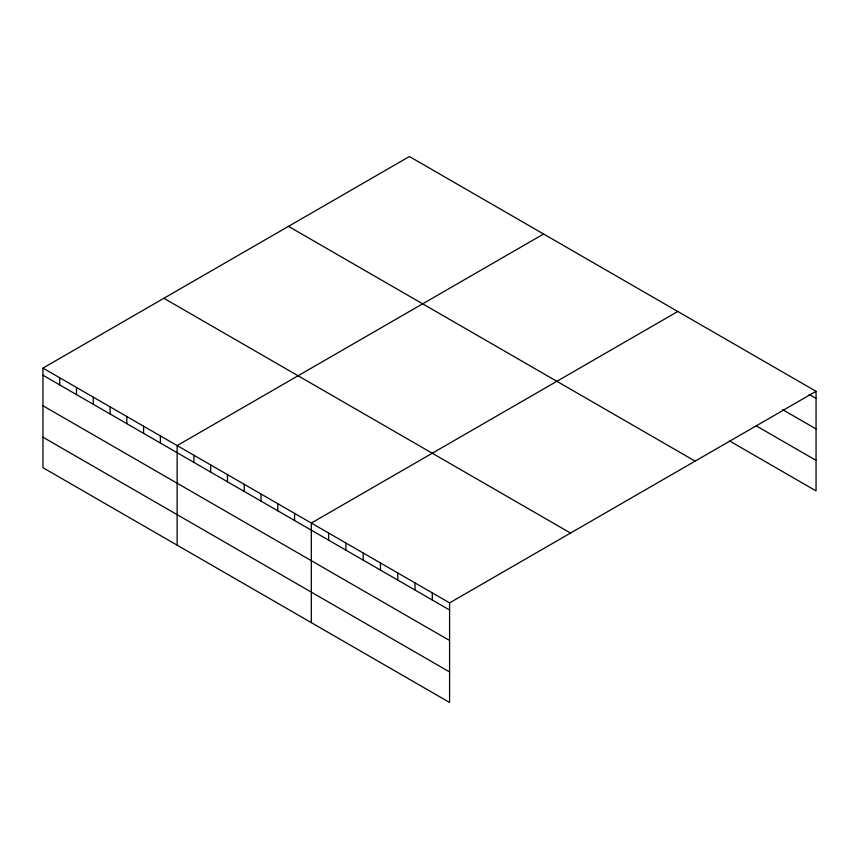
<?xml version="1.0" encoding="UTF-8"?>
<svg xmlns="http://www.w3.org/2000/svg" width="859" height="859" viewBox="0 0 859 859"><rect width="100%" height="100%" fill="white"/><g stroke="black" fill="none" stroke-linecap="round" stroke-linejoin="round"><path stroke-width="1.29" d="M42.95 368.103L449.59 602.878L449.59 702.469L42.95 467.693L42.95 368.103L409.41 156.531L816.05 391.307L816.05 490.897L729.635 441M543.597 234.013L177.137 445.585L177.137 545.175M677.794 311.484L311.334 523.056L311.334 622.646M449.59 602.878L816.05 391.307M809.135 394.442L816.05 398.436M782.635 409.657L816.05 428.942M756.135 425.796L816.05 460.381M288.474 226.357L695.114 461.122M163.886 298.288L570.526 533.063M42.95 375.233L449.59 610.008M42.95 405.749L449.59 640.513M42.95 437.188L449.59 671.953M432.302 592.903L432.302 600.033M415.026 582.928L415.026 590.047M397.738 572.942L397.738 580.072M380.462 562.967L380.462 570.097M363.174 552.992L363.174 560.122M345.898 543.017L345.898 550.136M328.61 533.031L328.61 540.161M294.562 513.371L294.562 520.5M277.779 503.685L277.779 510.815M261.007 494L261.007 501.13M244.235 484.315L244.235 491.445M227.463 474.64L227.463 481.759M210.691 464.955L210.691 472.074M193.919 455.27L193.919 462.389M160.365 435.9L160.365 443.029M143.593 426.214L143.593 433.344M126.821 416.529L126.821 423.659M110.049 406.844L110.049 413.974M93.277 397.159L93.277 404.288M76.494 387.473L76.494 394.603M59.722 377.788L59.722 384.918"/></g></svg>
